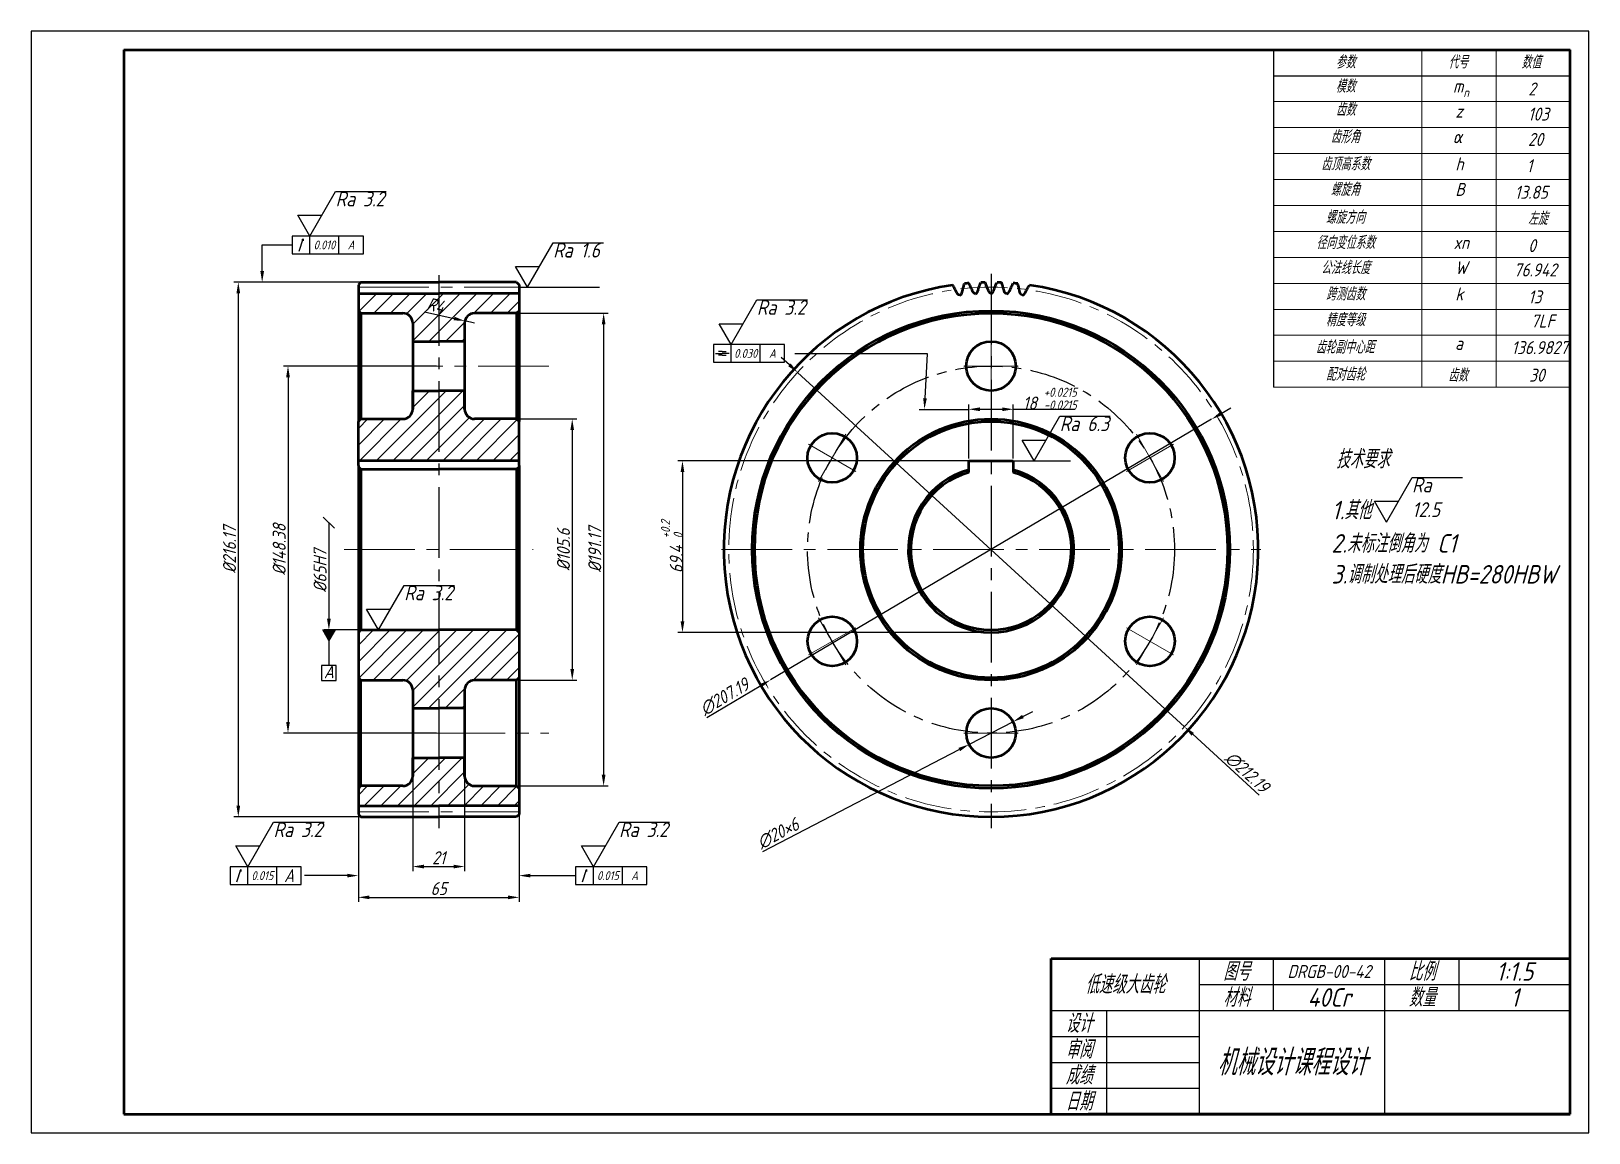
# Model space of a CAD drawing. Header units: millimetres. Extents: x 1836 to 2256, y 872 to 1169.
import ezdxf
from ezdxf import colors
from ezdxf.entities.mleader import LeaderData, LeaderLine
from ezdxf.math import Vec2, Vec3

# ---------------------------------------------------------------- set-up
doc = ezdxf.new("R2010")
doc.units = ezdxf.units.MM
doc.linetypes.add('CENTER2', pattern=[28.575, 19.05, -3.175, 3.175, -3.175])
doc.linetypes.add('CENTERX2', pattern=[20.32, 12.7, -2.54, 2.54, -2.54])
for name, color, linetype, lineweight in [('点划线', 7, 'CENTER2', 25), ('粗实线', 7, 'Continuous', 50), ('细实线', 7, 'Continuous', 25)]:
    doc.layers.add(name, color=color, linetype=linetype, lineweight=lineweight)
doc.styles.add('gbeitc', font='gbeitc.shx', dxfattribs={"height": 3.5, "bigfont": 'gbcbig.shx'})
doc.styles.get("Standard").update_dxf_attribs({"font": 'arial.ttf'})
doc.dimstyles.new('1-1.5 ISO-25', dxfattribs={"dimtxt": 3.5, "dimasz": 3, "dimexe": 1.25, "dimexo": 0.625, "dimtad": 1, "dimlfac": 1.5, "dimdsep": 46, "dimtxsty": 'gbeitc', "dimcen": 2.5, "dimadec": 0, "dimazin": 0, "dimtfac": 1, "dimtmove": 0, "dimatfit": 3, "dimfxl": 1, "dimarcsym": 0})

# ---------------------------------------------------------------- blocks, each defined once
blk = doc.blocks.new('*D22')
at = {"layer": 'Defpoints', "color": 0, "transparency": 16777216}
for p in [(1946.11, 1101.78), (1892.08, 957.67), (1946.11, 957.67)]:
    blk.add_point(p, dxfattribs=at)
at = {"layer": '细实线', "color": 0, "lineweight": -2, "transparency": 16777216}
for p, q in [((1945.49, 1101.78), (1890.83, 1101.78)), ((1892.08, 1098.78), (1892.08, 960.67)), ((1945.49, 957.67), (1890.83, 957.67))]:
    blk.add_line(p, q, dxfattribs=at)
at = {"layer": '细实线', "color": 0, "transparency": 16777216}
for points in [[(1891.58, 1098.78), (1892.58, 1098.78), (1892.08, 1101.78)], [(1891.58, 960.67), (1892.58, 960.67), (1892.08, 957.67)]]:
    blk.add_solid(points, dxfattribs=at)
at = {"layer": '细实线', "color": 0, "transparency": 16777216, "insert": (1889.71, 1029.73), "char_height": 3.5, "attachment_point": 5, "rotation": 90, "style": 'gbeitc'}
blk.add_mtext('%%C216.17', dxfattribs=at)
blk = doc.blocks.new('*D23')
at = {"layer": 'Defpoints', "color": 0, "transparency": 16777216}
for p in [(1946.11, 1079.19), (1905.48, 980.27), (1946.11, 980.27)]:
    blk.add_point(p, dxfattribs=at)
at = {"layer": '细实线', "color": 0, "lineweight": -2, "transparency": 16777216}
for p, q in [((1945.49, 1079.19), (1904.23, 1079.19)), ((1905.48, 1076.19), (1905.48, 983.27)), ((1945.49, 980.27), (1904.23, 980.27))]:
    blk.add_line(p, q, dxfattribs=at)
at = {"layer": '细实线', "color": 0, "transparency": 16777216}
for points in [[(1904.98, 1076.19), (1905.98, 1076.19), (1905.48, 1079.19)], [(1904.98, 983.27), (1905.98, 983.27), (1905.48, 980.27)]]:
    blk.add_solid(points, dxfattribs=at)
at = {"layer": '细实线', "color": 0, "transparency": 16777216, "insert": (1903.11, 1029.73), "char_height": 3.5, "attachment_point": 5, "rotation": 90, "style": 'gbeitc'}
blk.add_mtext('%%C148.38', dxfattribs=at)
blk = doc.blocks.new('_Oblique')
at = {"color": 0, "linetype": 'ByBlock', "lineweight": -2}
blk.add_line((-0.5, -0.5), (0.5, 0.5), dxfattribs=at)
blk = doc.blocks.new('*D24')
at = {"layer": 'Defpoints', "color": 0, "transparency": 16777216}
for p in [(1967.11, 1036.98), (1916.5, 1008.06), (1967.11, 1008.06)]:
    blk.add_point(p, dxfattribs=at)
at = {"layer": '细实线', "color": 0, "lineweight": -2, "transparency": 16777216}
for p, q in [((1916.5, 1036.98), (1916.5, 1011.06)), ((1966.49, 1008.06), (1915.25, 1008.06))]:
    blk.add_line(p, q, dxfattribs=at)
at = {"layer": '细实线', "color": 0, "transparency": 16777216}
blk.add_solid([(1916, 1011.06), (1917, 1011.06), (1916.5, 1008.06)], dxfattribs=at)
at = {"layer": '细实线', "color": 0, "lineweight": -2, "transparency": 16777216, "xscale": 3, "yscale": 3, "zscale": 3, "rotation": 90}
blk.add_blockref('_Oblique', (1916.5, 1036.98), dxfattribs=at)
at = {"layer": '细实线', "color": 0, "transparency": 16777216, "insert": (1914.12, 1024.02), "char_height": 3.5, "attachment_point": 5, "rotation": 90, "style": 'gbeitc'}
blk.add_mtext('%%C65H7', dxfattribs=at)
blk = doc.blocks.new('*D25')
at = {"layer": 'Defpoints', "color": 0, "transparency": 16777216}
for p in [(1967.11, 1064.93), (1967.11, 994.53), (1982.12, 994.53)]:
    blk.add_point(p, dxfattribs=at)
at = {"layer": '细实线', "color": 0, "lineweight": -2, "transparency": 16777216}
for p, q in [((1967.74, 1064.93), (1983.37, 1064.93)), ((1982.12, 1061.93), (1982.12, 997.53)), ((1967.74, 994.53), (1983.37, 994.53))]:
    blk.add_line(p, q, dxfattribs=at)
at = {"layer": '细实线', "color": 0, "transparency": 16777216}
for points in [[(1981.62, 1061.93), (1982.62, 1061.93), (1982.12, 1064.93)], [(1981.62, 997.53), (1982.62, 997.53), (1982.12, 994.53)]]:
    blk.add_solid(points, dxfattribs=at)
at = {"layer": '细实线', "color": 0, "transparency": 16777216, "insert": (1979.75, 1029.73), "char_height": 3.5, "attachment_point": 5, "rotation": 90, "style": 'gbeitc'}
blk.add_mtext('%%C105.6', dxfattribs=at)
blk = doc.blocks.new('*D26')
at = {"layer": 'Defpoints', "color": 0, "transparency": 16777216}
for p in [(1967.11, 1093.45), (1967.11, 966.01), (1990.58, 966.01)]:
    blk.add_point(p, dxfattribs=at)
at = {"layer": '细实线', "color": 0, "lineweight": -2, "transparency": 16777216}
for p, q in [((1967.74, 1093.45), (1991.83, 1093.45)), ((1990.58, 1090.45), (1990.58, 969.01)), ((1967.74, 966.01), (1991.83, 966.01))]:
    blk.add_line(p, q, dxfattribs=at)
at = {"layer": '细实线', "color": 0, "transparency": 16777216}
for points in [[(1990.08, 1090.45), (1991.08, 1090.45), (1990.58, 1093.45)], [(1990.08, 969.01), (1991.08, 969.01), (1990.58, 966.01)]]:
    blk.add_solid(points, dxfattribs=at)
at = {"layer": '细实线', "color": 0, "transparency": 16777216, "insert": (1988.2, 1029.73), "char_height": 3.5, "attachment_point": 5, "rotation": 90, "style": 'gbeitc'}
blk.add_mtext('%%C191.17', dxfattribs=at)
blk = doc.blocks.new('*D27')
at = {"layer": 'Defpoints', "color": 0, "transparency": 16777216}
for p in [(1924.45, 960.67), (1967.78, 960.67), (1967.78, 935.97)]:
    blk.add_point(p, dxfattribs=at)
at = {"layer": '细实线', "color": 0, "lineweight": -2, "transparency": 16777216}
for p, q in [((1924.45, 960.05), (1924.45, 934.72)), ((1967.78, 960.05), (1967.78, 934.72)), ((1927.45, 935.97), (1964.78, 935.97))]:
    blk.add_line(p, q, dxfattribs=at)
at = {"layer": '细实线', "color": 0, "transparency": 16777216}
for points in [[(1927.45, 936.47), (1927.45, 935.47), (1924.45, 935.97)], [(1964.78, 936.47), (1964.78, 935.47), (1967.78, 935.97)]]:
    blk.add_solid(points, dxfattribs=at)
at = {"layer": '细实线', "color": 0, "transparency": 16777216, "insert": (1946.11, 938.34), "char_height": 3.5, "attachment_point": 5, "style": 'gbeitc'}
blk.add_mtext('65', dxfattribs=at)
blk = doc.blocks.new('*D28')
at = {"layer": 'Defpoints', "color": 0, "transparency": 16777216}
for p in [(1953.18, 1091.36), (1955.78, 1090.78)]:
    blk.add_point(p, dxfattribs=at)
at = {"layer": '细实线', "color": 0, "lineweight": -2, "transparency": 16777216}
for p, q in [((1942.25, 1093.79), (1950.25, 1092.01)), ((1955.78, 1090.78), (1953.18, 1091.36))]:
    blk.add_line(p, q, dxfattribs=at)
at = {"layer": '细实线', "color": 0, "transparency": 16777216}
blk.add_solid([(1950.36, 1092.5), (1950.14, 1091.53), (1953.18, 1091.36)], dxfattribs=at)
at = {"layer": '细实线', "color": 0, "transparency": 16777216, "insert": (1945.3, 1095.55), "char_height": 3.5, "attachment_point": 5, "rotation": 347.4727, "style": 'gbeitc'}
blk.add_mtext('R4', dxfattribs=at)
blk = doc.blocks.new('*D29')
at = {"layer": 'Defpoints', "color": 0, "transparency": 16777216}
for p in [(1939.11, 973.6), (1953.11, 973.6), (1953.11, 944.27)]:
    blk.add_point(p, dxfattribs=at)
at = {"layer": '细实线', "color": 0, "lineweight": -2, "transparency": 16777216}
for p, q in [((1939.11, 972.98), (1939.11, 943.02)), ((1953.11, 972.98), (1953.11, 943.02)), ((1942.11, 944.27), (1950.11, 944.27))]:
    blk.add_line(p, q, dxfattribs=at)
at = {"layer": '细实线', "color": 0, "transparency": 16777216}
for points in [[(1942.11, 944.77), (1942.11, 943.77), (1939.11, 944.27)], [(1950.11, 944.77), (1950.11, 943.77), (1953.11, 944.27)]]:
    blk.add_solid(points, dxfattribs=at)
at = {"layer": '细实线', "color": 0, "transparency": 16777216, "insert": (1946.11, 946.64), "char_height": 3.5, "attachment_point": 5, "style": 'gbeitc'}
blk.add_mtext('21', dxfattribs=at)
blk = doc.blocks.new('*D30')
at = {"layer": 'Defpoints', "color": 0, "transparency": 16777216}
for p in [(2095.04, 1053.66), (2011.84, 1007.4), (2095.04, 1007.4)]:
    blk.add_point(p, dxfattribs=at)
at = {"layer": '细实线', "color": 0, "lineweight": -2, "transparency": 16777216}
for p, q in [((2094.42, 1053.66), (2010.59, 1053.66)), ((2011.84, 1050.66), (2011.84, 1010.4)), ((2094.42, 1007.4), (2010.59, 1007.4))]:
    blk.add_line(p, q, dxfattribs=at)
at = {"layer": '细实线', "color": 0, "transparency": 16777216}
for points in [[(2011.34, 1050.66), (2012.34, 1050.66), (2011.84, 1053.66)], [(2011.34, 1010.4), (2012.34, 1010.4), (2011.84, 1007.4)]]:
    blk.add_solid(points, dxfattribs=at)
at = {"layer": '细实线', "color": 0, "transparency": 16777216, "insert": (2008.97, 1030.53), "char_height": 3.5, "attachment_point": 5, "rotation": 90, "style": 'gbeitc'}
blk.add_mtext('69.4 {\\H0.7x;\\S+0.2^ 0;}', dxfattribs=at)
blk = doc.blocks.new('*D31')
at = {"layer": 'Defpoints', "color": 0, "transparency": 16777216}
for p in [(2101.04, 1067.55), (2089.04, 1053.66), (2101.04, 1053.66)]:
    blk.add_point(p, dxfattribs=at)
at = {"layer": '细实线', "color": 0, "lineweight": -2, "transparency": 16777216}
for p, q in [((2089.04, 1054.29), (2089.04, 1068.8)), ((2092.04, 1067.55), (2098.04, 1067.55)), ((2101.04, 1054.29), (2101.04, 1068.8)), ((2101.04, 1067.55), (2117.75, 1067.55))]:
    blk.add_line(p, q, dxfattribs=at)
at = {"layer": '细实线', "color": 0, "transparency": 16777216}
for points in [[(2092.04, 1068.05), (2092.04, 1067.05), (2089.04, 1067.55)], [(2098.04, 1068.05), (2098.04, 1067.05), (2101.04, 1067.55)]]:
    blk.add_solid(points, dxfattribs=at)
at = {"layer": '细实线', "color": 0, "transparency": 16777216, "insert": (2110.9, 1070.42), "char_height": 3.5, "attachment_point": 5, "style": 'gbeitc'}
blk.add_mtext('18 {\\H0.7x;\\S+0.0215^ -0.0215;}', dxfattribs=at)
blk = doc.blocks.new('*D32')
at = {"layer": 'Defpoints', "color": 0, "transparency": 16777216}
for p in [(2042.89, 1077.5), (2147.2, 981.95)]:
    blk.add_point(p, dxfattribs=at)
at = {"layer": '细实线', "color": 0, "lineweight": -2, "transparency": 16777216}
for p, q in [((2040.67, 1079.53), (2038.46, 1081.55)), ((2042.89, 1077.5), (2147.2, 981.95)), ((2167.37, 963.48), (2149.41, 979.93))]:
    blk.add_line(p, q, dxfattribs=at)
at = {"layer": '细实线', "color": 0, "transparency": 16777216}
for points in [[(2041.01, 1079.9), (2040.34, 1079.16), (2042.89, 1077.5)], [(2149.75, 980.3), (2149.07, 979.56), (2147.2, 981.95)]]:
    blk.add_solid(points, dxfattribs=at)
at = {"layer": '细实线', "color": 0, "transparency": 16777216, "insert": (2164.08, 969.72), "char_height": 3.5, "attachment_point": 5, "rotation": 317.5115, "style": 'gbeitc'}
blk.add_mtext('∅212.19', dxfattribs=at)
blk = doc.blocks.new('*D33')
at = {"layer": 'Defpoints', "color": 0, "transparency": 16777216}
for p in [(2154.5, 1064.86), (2035.58, 994.6)]:
    blk.add_point(p, dxfattribs=at)
at = {"layer": '细实线', "color": 0, "lineweight": -2, "transparency": 16777216}
for p, q in [((2157.09, 1066.39), (2159.67, 1067.91)), ((2154.5, 1064.86), (2035.58, 994.6)), ((2018.41, 984.45), (2033, 993.07))]:
    blk.add_line(p, q, dxfattribs=at)
at = {"layer": '细实线', "color": 0, "transparency": 16777216}
for points in [[(2156.83, 1066.82), (2157.34, 1065.96), (2154.5, 1064.86)], [(2032.75, 993.5), (2033.25, 992.64), (2035.58, 994.6)]]:
    blk.add_solid(points, dxfattribs=at)
at = {"layer": '细实线', "color": 0, "transparency": 16777216, "insert": (2023.17, 990.02), "char_height": 3.5, "attachment_point": 5, "rotation": 30.5761, "style": 'gbeitc'}
blk.add_mtext('∅207.19', dxfattribs=at)
blk = doc.blocks.new('标识')
at = {"layer": '细实线'}
h = blk.add_hatch(color=256, dxfattribs=at)
h.dxf.hatch_style = 1
h.paths.add_polyline_path([(0, 4.33), (-2.5, 0), (0, 0), (2.5, 0)])
for p, q in [((3, 20.41), (-3, 20.41)), ((-3, 20.41), (-3, 14.41)), ((3, 14.41), (3, 20.41)), ((-3, 14.41), (0, 14.41)), ((0, 4.33), (0, 14.41)), ((0, 14.41), (3, 14.41)), ((-2.5, 0), (0, 4.33)), ((0, 0), (-2.5, 0)), ((0, 4.33), (2.5, 0)), ((2.5, 0), (0, 0))]:
    blk.add_line(p, q, dxfattribs=at)
blk = doc.blocks.new('表面粗糙度-去除')
at = {"layer": '细实线'}
for p, q in [((0, 0), (8.66, 15)), ((8.66, 15), (25.66, 15)), ((0, 0), (-4.04, 7)), ((-4.04, 7), (4.04, 7))]:
    blk.add_line(p, q, dxfattribs=at)
blk = doc.blocks.new('*D37')
at = {"layer": 'Defpoints', "color": 0, "transparency": 16777216}
for p in [(2100.98, 983.33), (2089.14, 977.2)]:
    blk.add_point(p, dxfattribs=at)
at = {"layer": '细实线', "color": 0, "lineweight": -2, "transparency": 16777216}
for p, q in [((2100.98, 983.33), (2089.14, 977.2)), ((2103.64, 984.71), (2106.3, 986.09)), ((2033.48, 948.37), (2086.47, 975.82))]:
    blk.add_line(p, q, dxfattribs=at)
at = {"layer": '细实线', "color": 0, "transparency": 16777216}
for points in [[(2103.41, 985.16), (2103.87, 984.27), (2100.98, 983.33)], [(2086.24, 976.26), (2086.7, 975.38), (2089.14, 977.2)]]:
    blk.add_solid(points, dxfattribs=at)
at = {"layer": '细实线', "color": 0, "transparency": 16777216, "insert": (2037.61, 953.18), "char_height": 3.5, "attachment_point": 5, "rotation": 27.3887, "style": 'gbeitc'}
blk.add_mtext('∅20×6', dxfattribs=at)

msp = doc.modelspace()

# ---------------------------------------------------------------- hatches: boundary and pattern name
at = {"layer": '细实线'}
h = msp.add_hatch(color=256, dxfattribs=at)
h.dxf.hatch_style = 1
h.paths.add_polyline_path([(1909.5409, 1113.5419), (1909.2215, 1113.1023), (1909.3812, 1113.0504)])
h.paths.add_polyline_path([(1909.5409, 1113.5419), (1909.3812, 1113.0504), (1909.5409, 1112.9985)])
h = msp.add_hatch(dxfattribs=at)
h.set_pattern_fill('ANSI31', color=256)
h.paths.add_polyline_path([(1946.1117, 1098.7848), (1946.1117, 1085.8567), (1953.1117, 1085.8567), (1953.1117, 1090.7848, -0.41421356), (1955.7784, 1093.4515), (1967.1117, 1093.4515), (1967.7784, 1094.1182), (1967.7784, 1098.7848)])
h.paths.add_polyline_path([(1924.4451, 1098.7848), (1924.4451, 1094.1182), (1925.1117, 1093.4515), (1936.4451, 1093.4515, -0.41421356), (1939.1117, 1090.7848), (1939.1117, 1085.8567), (1946.1117, 1085.8567), (1946.1117, 1098.7848)])
h.paths.add_polyline_path([(1946.1117, 1053.662), (1946.1117, 1072.5234), (1939.1117, 1072.5234), (1939.1117, 1067.5953, -0.41421356), (1936.4451, 1064.9286), (1925.1117, 1064.9286), (1924.4451, 1064.262), (1924.4451, 1053.662)])
h.paths.add_polyline_path([(1967.7784, 1053.662), (1967.7784, 1064.262), (1967.1117, 1064.9286), (1955.7784, 1064.9286, -0.41421356), (1953.1117, 1067.5953), (1953.1117, 1072.5234), (1946.1117, 1072.5234), (1946.1117, 1053.662)])
h.paths.add_polyline_path([(1925.1117, 1008.062), (1924.4451, 1007.3953), (1924.4451, 1007.062), (1924.4451, 995.1953), (1925.1117, 994.5286), (1936.4451, 994.5286, -0.41421356), (1939.1117, 991.862), (1939.1117, 986.9339), (1946.1117, 986.9339), (1946.1117, 1008.062)])
h.paths.add_polyline_path([(1946.1117, 1008.062), (1946.1117, 986.9339), (1953.1117, 986.9339), (1953.1117, 991.862, -0.41421356), (1955.7784, 994.5286), (1967.1117, 994.5286), (1967.7784, 995.1953), (1967.7784, 1007.062), (1967.7784, 1007.3953), (1967.1117, 1008.062)])
h.paths.add_polyline_path([(1946.1117, 960.6724), (1967.7784, 960.6724), (1967.7784, 965.3391), (1967.1117, 966.0058), (1955.7784, 966.0058, -0.41421356), (1953.1117, 968.6724), (1953.1117, 973.6005), (1946.1117, 973.6005)])
h.paths.add_polyline_path([(1936.4451, 966.0058), (1925.1117, 966.0058), (1924.4451, 965.3391), (1924.4451, 960.6724), (1946.1117, 960.6724), (1946.1117, 973.6005), (1939.1117, 973.6005), (1939.1117, 968.6724, -0.41421356)])
h = msp.add_hatch(color=256, dxfattribs=at)
h.dxf.hatch_style = 1
h.paths.add_polyline_path([(1892.8048, 943.5164), (1892.4854, 943.0769), (1892.6451, 943.025)])
h.paths.add_polyline_path([(1892.8048, 943.5164), (1892.6451, 943.025), (1892.8048, 942.9731)])
h = msp.add_hatch(color=256, dxfattribs=at)
h.dxf.hatch_style = 1
h.paths.add_polyline_path([(1985.9733, 943.5164), (1985.654, 943.0769), (1985.8137, 943.025)])
h.paths.add_polyline_path([(1985.9733, 943.5164), (1985.8137, 943.025), (1985.9733, 942.9731)])

# ---------------------------------------------------------------- linework, layer by layer
at = {"color": 7, "linetype": 'Continuous', "lineweight": 25}
for p, q in [((2171.2254, 1164.4849), (2171.2254, 1073.4849)), ((2171.2254, 1157.4849), (2251.2254, 1157.4849))]:
    msp.add_line(p, q, dxfattribs=at)
at = {"color": 7, "linetype": 'Continuous', "lineweight": 18}
for p, q in [((2211.2254, 1164.4849), (2211.2254, 1073.4849)), ((2231.2254, 1164.4849), (2231.2254, 1073.4849)), ((2251.2254, 1150.4849), (2171.2254, 1150.4849)), ((2251.2254, 1143.4849), (2171.2254, 1143.4849)), ((2251.2254, 1136.4849), (2171.2254, 1136.4849)), ((2251.2254, 1129.4849), (2171.2254, 1129.4849)), ((2251.2254, 1122.4849), (2171.2254, 1122.4849)), ((2251.2254, 1115.4849), (2171.2254, 1115.4849)), ((2251.2254, 1108.4849), (2171.2254, 1108.4849)), ((2251.2254, 1101.4849), (2171.2254, 1101.4849)), ((2251.2254, 1094.4849), (2171.2254, 1094.4849)), ((2251.2254, 1087.4849), (2171.2254, 1087.4849)), ((2251.2254, 1080.4849), (2171.2254, 1080.4849)), ((2251.2254, 1073.4849), (2171.2254, 1073.4849))]:
    msp.add_line(p, q, dxfattribs=at)
at = {"layer": '点划线', "lineweight": 18}
for p, q in [((1924.4451, 1100.4515), (1967.7784, 1100.4515)), ((2095.0427, 1071.8567), (2095.0427, 1086.5234)), ((1975.7784, 1079.1901), (1916.4451, 1079.1901)), ((2102.3761, 1079.1967), (2087.7094, 1079.1967)), ((2055.8721, 1060.8078), (2048.5388, 1048.1061)), ((2141.5534, 1048.1176), (2134.22, 1060.8193)), ((2058.5587, 1050.7927), (2045.857, 1058.126)), ((2131.5267, 1050.7927), (2144.2284, 1058.126)), ((1920.5836, 1029.7286), (1971.6192, 1029.7286)), ((2022.3265, 1029.7286), (2167.7723, 1029.7286)), ((2058.5587, 1008.6646), (2045.857, 1001.3312)), ((2048.5454, 1011.3397), (2055.8788, 998.638)), ((2131.5267, 1008.6646), (2144.2284, 1001.3312)), ((2134.2267, 998.6495), (2141.56, 1011.3512)), ((2095.0427, 987.6005), (2095.0427, 972.9339)), ((1916.4451, 980.2672), (1975.7784, 980.2672)), ((2087.7227, 980.2605), (2102.3894, 980.2605)), ((1924.4451, 959.0058), (1967.7784, 959.0058))]:
    msp.add_line(p, q, dxfattribs=at)
at = {"layer": '点划线'}
for p, q in [((1946.1117, 1103.7422), (1946.1117, 954.6096)), ((2095.0427, 1104.0549), (2095.0427, 954.6475))]:
    msp.add_line(p, q, dxfattribs=at)
at = {"layer": '点划线', "linetype": 'CENTERX2', "lineweight": 18}
msp.add_circle((2095.0427, 1029.7286), 70.7295, dxfattribs=at)
at = {"layer": '点划线', "linetype": 'CENTERX2'}
msp.add_circle((2095.0427, 1029.7286), 49.4681, dxfattribs=at)
at = {"layer": '粗实线'}
for p, q in [((1861.2254, 1164.4849), (1861.2254, 877.4849)), ((1861.2254, 1164.4849), (2251.2254, 1164.4849)), ((2251.2254, 877.4849), (2251.2254, 1164.4849)), ((1925.1117, 1101.7849), (1924.4451, 1101.1182)), ((1924.4451, 1101.1182), (1924.4451, 1064.262)), ((1925.1117, 1101.7849), (1946.1117, 1101.7849)), ((1967.1117, 1101.7849), (1946.1117, 1101.7849)), ((1967.1117, 1101.7849), (1967.7784, 1101.1182)), ((1967.7784, 1101.1182), (1967.7784, 1064.262)), ((1924.4451, 1098.7848), (1946.1117, 1098.7848)), ((1967.7784, 1098.7848), (1946.1117, 1098.7848)), ((1924.4451, 1094.1182), (1925.1117, 1093.4515)), ((1925.1117, 1093.4515), (1936.4451, 1093.4515)), ((1925.1117, 1093.4515), (1925.1117, 1064.9286)), ((1967.1117, 1093.4515), (1955.7784, 1093.4515)), ((1967.7784, 1094.1182), (1967.1117, 1093.4515)), ((1967.1117, 1093.4515), (1967.1117, 1064.9286)), ((1939.1117, 1090.7848), (1939.1117, 1085.8567)), ((1939.1117, 1090.7848), (1939.1117, 1067.5953)), ((1953.1117, 1090.7848), (1953.1117, 1085.8567)), ((1953.1117, 1090.7848), (1953.1117, 1067.5953)), ((1939.1117, 1085.8567), (1946.1117, 1085.8567)), ((1953.1117, 1085.8567), (1946.1117, 1085.8567)), ((1939.1117, 1067.5953), (1939.1117, 1072.5234)), ((1939.1117, 1072.5234), (1946.1117, 1072.5234)), ((1953.1117, 1072.5234), (1946.1117, 1072.5234)), ((1953.1117, 1067.5953), (1953.1117, 1072.5234)), ((1924.4451, 1064.262), (1925.1117, 1064.9286)), ((1924.4451, 1052.3953), (1924.4451, 1064.262)), ((1925.1117, 1064.9286), (1936.4451, 1064.9286)), ((1967.1117, 1064.9286), (1955.7784, 1064.9286)), ((1967.7784, 1064.262), (1967.1117, 1064.9286)), ((1967.7784, 1052.3953), (1967.7784, 1064.262)), ((1967.7784, 1053.662), (1924.4451, 1053.662)), ((1924.4451, 1052.3953), (1924.4451, 1007.062)), ((1925.1117, 1051.3953), (1924.4451, 1052.062)), ((1925.1117, 1051.3953), (1946.1117, 1051.3953)), ((1925.1117, 1051.3953), (1925.1117, 1008.062)), ((1967.1117, 1051.3953), (1946.1117, 1051.3953)), ((1967.1117, 1051.3953), (1967.7784, 1052.062)), ((1967.1117, 1051.3953), (1967.1117, 1008.062)), ((1967.7784, 1052.3953), (1967.7784, 1007.062)), ((2089.0427, 1050.548), (2089.0427, 1053.662)), ((2089.0427, 1053.662), (2101.0427, 1053.662)), ((2101.0427, 1053.662), (2101.0427, 1050.548)), ((1925.1117, 1008.062), (1924.4451, 1007.3953)), ((1925.1117, 1008.062), (1946.1117, 1008.062)), ((1967.1117, 1008.062), (1946.1117, 1008.062)), ((1967.1117, 1008.062), (1967.7784, 1007.3953)), ((1924.4451, 1007.062), (1924.4451, 995.1953)), ((1967.7784, 1007.062), (1967.7784, 995.1953)), ((1924.4451, 995.1953), (1925.1117, 994.5286)), ((1924.4451, 995.1953), (1924.4451, 958.3391)), ((1925.1117, 994.5286), (1936.4451, 994.5286)), ((1925.1117, 966.0058), (1925.1117, 994.5286)), ((1939.1117, 991.862), (1939.1117, 986.9339)), ((1939.1117, 991.862), (1939.1117, 968.6724)), ((1953.1117, 991.862), (1953.1117, 986.9339)), ((1953.1117, 991.862), (1953.1117, 968.6724)), ((1967.1117, 994.5286), (1955.7784, 994.5286)), ((1967.7784, 995.1953), (1967.1117, 994.5286)), ((1967.1117, 966.0058), (1967.1117, 994.5286)), ((1967.7784, 995.1953), (1967.7784, 958.3391)), ((1939.1117, 986.9339), (1946.1117, 986.9339)), ((1953.1117, 986.9339), (1946.1117, 986.9339)), ((1939.1117, 973.6005), (1946.1117, 973.6005)), ((1939.1117, 968.6724), (1939.1117, 973.6005)), ((1953.1117, 973.6005), (1946.1117, 973.6005)), ((1953.1117, 968.6724), (1953.1117, 973.6005)), ((1925.1117, 966.0058), (1924.4451, 965.3391)), ((1936.4451, 966.0058), (1925.1117, 966.0058)), ((1955.7784, 966.0058), (1967.1117, 966.0058)), ((1967.1117, 966.0058), (1967.7784, 965.3391)), ((1924.4451, 960.6724), (1946.1117, 960.6724)), ((1924.4451, 958.3391), (1925.1117, 957.6724)), ((1925.1117, 957.6724), (1946.1117, 957.6724)), ((1967.7784, 960.6724), (1946.1117, 960.6724)), ((1967.1117, 957.6724), (1946.1117, 957.6724)), ((1967.7784, 958.3391), (1967.1117, 957.6724)), ((2111.2254, 877.4849), (2111.2254, 919.4849)), ((2111.2254, 919.4849), (2251.2254, 919.4849)), ((1861.2254, 877.4849), (2251.2254, 877.4849)), ((2251.2254, 877.4849), (2121.2254, 877.4849))]:
    msp.add_line(p, q, dxfattribs=at)
for centre, radius in [((2095.0427, 1029.7286), 64.3962), ((2095.0427, 1029.7286), 63.7295), ((2095.0427, 1079.1901), 6.6667), ((2095.0427, 1029.7286), 35.2067), ((2095.0427, 1029.7286), 34.54), ((2052.2112, 1054.4536), 6.6667), ((2137.8809, 1054.4651), 6.6667), ((2052.2179, 1004.9921), 6.6667), ((2137.8876, 1005.0037), 6.6667), ((2095.0561, 980.2672), 6.6667)]:
    msp.add_circle(centre, radius, dxfattribs=at)
for centre, radius, start, end in [((2095.0494, 1029.7286), 72.0562, 98.269243, 81.730757), ((2095.0494, 1029.7286), 72.0562, 94.774098, 95.711339), ((2095.0494, 1029.7286), 72.0562, 91.278952, 92.216194), ((2095.0494, 1029.7286), 72.0562, 87.783806, 88.721048), ((2095.0494, 1029.7286), 72.0562, 84.288661, 85.225902), ((2095.0494, 1029.7286), 69.0549, 89.994469, 90.005531), ((1936.4451, 1090.7848), 2.6667, 0, 90), ((1955.7784, 1090.7848), 2.6667, 90, 180), ((1936.4451, 1067.5953), 2.6667, 270, 0), ((1955.7784, 1067.5953), 2.6667, 180, 270), ((2095.0494, 1029.7286), 22.3333, 105.602105, 74.433407), ((2095.0427, 1029.7286), 21.6667, 106.07665, 73.92335), ((1936.4451, 991.862), 2.6667, 0, 90), ((1955.7784, 991.862), 2.6667, 90, 180), ((1936.4451, 968.6724), 2.6667, 270, 0), ((1955.7784, 968.6724), 2.6667, 180, 270)]:
    msp.add_arc(centre, radius, start, end, dxfattribs=at)
at = {"layer": '粗实线', "color": 7, "linetype": 'Continuous', "lineweight": 25}
msp.add_arc((2095.0494, 1029.7286), 69.0549, 96.98476, 96.995823, dxfattribs=at)
at = {"layer": '粗实线', "color": 7, "linetype": 'Continuous', "lineweight": 50}
for start, end in [(93.489614, 93.500677), (86.499323, 86.510386), (83.004177, 83.01524)]:
    msp.add_arc((2095.0494, 1029.7286), 69.0549, start, end, dxfattribs=at)
for points in [[(2086.6387, 1098.2695), (2086.0461, 1098.4007), (2085.8195, 1099.0192), (2085.4359, 1099.7322), (2085.1935, 1100.1763), (2084.9414, 1100.613), (2084.7686, 1100.9007), (2084.6859, 1101.0357)], [(2086.6519, 1098.2711), (2087.1953, 1098.5416), (2087.2658, 1099.1965), (2087.4657, 1099.981), (2087.5937, 1100.4706), (2087.7328, 1100.9552), (2087.831, 1101.2762), (2087.8786, 1101.4272)], [(2090.8329, 1098.6547), (2090.2493, 1098.8218), (2090.0609, 1099.453), (2089.7215, 1100.188), (2089.5066, 1100.6461), (2089.2816, 1101.0973), (2089.1266, 1101.3951), (2089.0523, 1101.5349)], [(2090.8462, 1098.6555), (2091.4051, 1098.8924), (2091.5153, 1099.5418), (2091.7627, 1100.3127), (2091.9203, 1100.7935), (2092.0886, 1101.2688), (2092.2063, 1101.5832), (2092.263, 1101.731)], [(2095.0427, 1098.7836), (2094.4704, 1098.9859), (2094.3208, 1099.6274), (2094.0269, 1100.3818), (2093.8403, 1100.8521), (2093.6433, 1101.3162), (2093.5067, 1101.6229), (2093.4411, 1101.7669)], [(2099.2526, 1098.6555), (2098.6937, 1098.8924), (2098.5835, 1099.5418), (2098.3361, 1100.3127), (2098.1785, 1100.7935), (2098.0101, 1101.2688), (2097.8925, 1101.5832), (2097.8358, 1101.731)], [(2099.2659, 1098.6547), (2099.8495, 1098.8218), (2100.0379, 1099.453), (2100.3773, 1100.188), (2100.5922, 1100.6461), (2100.8172, 1101.0973), (2100.9722, 1101.3951), (2101.0464, 1101.5349)], [(2103.4468, 1098.2711), (2102.9034, 1098.5416), (2102.833, 1099.1965), (2102.6331, 1099.981), (2102.5051, 1100.4706), (2102.366, 1100.9552), (2102.2678, 1101.2762), (2102.2202, 1101.4272)], [(2103.4601, 1098.2695), (2104.0527, 1098.4007), (2104.2793, 1099.0192), (2104.6629, 1099.7322), (2104.9053, 1100.1763), (2105.1574, 1100.613), (2105.3302, 1100.9007), (2105.4129, 1101.0357)]]:
    msp.add_open_spline(points, degree=3, knots=[0, 0, 0, 0, 0.096022366, 0.127794197, 0.161322243, 0.196606505, 0.228088303, 0.228088303, 0.228088303, 0.228088303], dxfattribs=at)
at = {"layer": '粗实线'}
msp.add_open_spline([(2095.0561, 1098.7836), (2095.6283, 1098.9859), (2095.7779, 1099.6274), (2096.0719, 1100.3818), (2096.2585, 1100.8521), (2096.4555, 1101.3162), (2096.5921, 1101.6229), (2096.6577, 1101.7669)], degree=3, knots=[0, 0, 0, 0, 0.096022366, 0.127794197, 0.161322243, 0.196606505, 0.228088303, 0.228088303, 0.228088303, 0.228088303], dxfattribs=at)
at = {"layer": '细实线'}
for p, q in [((1911.3941, 1114.2561), (1906.5941, 1114.2561)), ((1906.5941, 1114.2561), (1906.5941, 1109.4561)), ((1908.4473, 1110.1763), (1909.5409, 1113.5419)), ((1909.5409, 1113.5419), (1909.2215, 1113.1023)), ((1909.2215, 1113.1023), (1909.3812, 1113.0504)), ((1909.5409, 1112.9985), (1909.3812, 1113.0504)), ((1909.5409, 1113.5419), (1909.5409, 1112.9985)), ((1911.3941, 1109.4561), (1911.3941, 1114.2561)), ((1916.1941, 1114.2561), (1911.3941, 1114.2561)), ((1920.9941, 1114.2561), (1916.1941, 1114.2561)), ((1919.2066, 1109.4561), (1919.2066, 1114.2561)), ((1925.7941, 1114.2561), (1920.9941, 1114.2561)), ((1925.7941, 1109.4561), (1925.7941, 1114.2561)), ((1906.5941, 1109.4561), (1908.9941, 1109.4561)), ((1908.9941, 1109.4561), (1911.3941, 1109.4561)), ((1911.3941, 1109.4561), (1913.7941, 1109.4561)), ((1913.7941, 1109.4561), (1916.1941, 1109.4561)), ((1916.1941, 1109.4561), (1918.5941, 1109.4561)), ((1918.5941, 1109.4561), (1920.9941, 1109.4561)), ((1920.9941, 1109.4561), (1923.3941, 1109.4561)), ((1923.3941, 1109.4561), (1925.7941, 1109.4561)), ((1967.7784, 1100.4515), (1989.4456, 1100.4515)), ((2024.9846, 1085.0168), (2020.1846, 1085.0168)), ((2020.1846, 1085.0168), (2020.1846, 1080.2168)), ((2024.9846, 1080.2168), (2024.9846, 1085.0168)), ((2029.7846, 1085.0168), (2024.9846, 1085.0168)), ((2034.5846, 1085.0168), (2029.7846, 1085.0168)), ((2032.797, 1080.2168), (2032.797, 1085.0168)), ((2039.3846, 1085.0168), (2034.5846, 1085.0168)), ((2039.3846, 1080.2168), (2039.3846, 1085.0168)), ((2020.1846, 1080.2168), (2022.5846, 1080.2168)), ((2020.7683, 1082.6168), (2022.5846, 1082.6168)), ((2022.5846, 1083.0977), (2021.5394, 1083.0977)), ((2022.5846, 1082.1359), (2021.5394, 1082.1359)), ((2022.5846, 1083.0977), (2023.6297, 1083.0977)), ((2024.4009, 1082.6168), (2022.5846, 1082.6168)), ((2022.5846, 1082.1359), (2023.6297, 1082.1359)), ((2022.5846, 1080.2168), (2024.9846, 1080.2168)), ((2024.9846, 1080.2168), (2027.3846, 1080.2168)), ((2027.3846, 1080.2168), (2029.7846, 1080.2168)), ((2029.7846, 1080.2168), (2032.1846, 1080.2168)), ((2032.1846, 1080.2168), (2034.5846, 1080.2168)), ((2034.5846, 1080.2168), (2036.9846, 1080.2168)), ((2036.9846, 1080.2168), (2039.3846, 1080.2168)), ((2075.6468, 1067.5329), (2089.1441, 1067.5329)), ((2101.0427, 1053.662), (2116.4855, 1053.662)), ((1894.6581, 944.2307), (1889.8581, 944.2307)), ((1889.8581, 944.2307), (1889.8581, 939.4307)), ((1891.7113, 940.1509), (1892.8048, 943.5164)), ((1892.8048, 943.5164), (1892.4854, 943.0769)), ((1892.4854, 943.0769), (1892.6451, 943.025)), ((1892.8048, 942.9731), (1892.6451, 943.025)), ((1892.8048, 943.5164), (1892.8048, 942.9731)), ((1894.6581, 939.4307), (1894.6581, 944.2307)), ((1899.4581, 944.2307), (1894.6581, 944.2307)), ((1904.2581, 944.2307), (1899.4581, 944.2307)), ((1902.4705, 939.4307), (1902.4705, 944.2307)), ((1909.0581, 944.2307), (1904.2581, 944.2307)), ((1909.0581, 939.4307), (1909.0581, 944.2307)), ((1987.8266, 944.2307), (1983.0266, 944.2307)), ((1983.0266, 944.2307), (1983.0266, 939.4307)), ((1984.8798, 940.1509), (1985.9733, 943.5164)), ((1985.9733, 943.5164), (1985.654, 943.0769)), ((1985.654, 943.0769), (1985.8137, 943.025)), ((1985.9733, 942.9731), (1985.8137, 943.025)), ((1985.9733, 943.5164), (1985.9733, 942.9731)), ((1987.8266, 939.4307), (1987.8266, 944.2307)), ((1992.6266, 944.2307), (1987.8266, 944.2307)), ((1997.4266, 944.2307), (1992.6266, 944.2307)), ((1995.639, 939.4307), (1995.639, 944.2307)), ((2002.2266, 944.2307), (1997.4266, 944.2307)), ((2002.2266, 939.4307), (2002.2266, 944.2307)), ((1889.8581, 939.4307), (1892.2581, 939.4307)), ((1892.2581, 939.4307), (1894.6581, 939.4307)), ((1894.6581, 939.4307), (1897.0581, 939.4307)), ((1897.0581, 939.4307), (1899.4581, 939.4307)), ((1899.4581, 939.4307), (1901.8581, 939.4307)), ((1901.8581, 939.4307), (1904.2581, 939.4307)), ((1904.2581, 939.4307), (1906.6581, 939.4307)), ((1906.6581, 939.4307), (1909.0581, 939.4307)), ((1983.0266, 939.4307), (1985.4266, 939.4307)), ((1985.4266, 939.4307), (1987.8266, 939.4307)), ((1987.8266, 939.4307), (1990.2266, 939.4307)), ((1990.2266, 939.4307), (1992.6266, 939.4307)), ((1992.6266, 939.4307), (1995.0266, 939.4307)), ((1995.0266, 939.4307), (1997.4266, 939.4307)), ((1997.4266, 939.4307), (1999.8266, 939.4307)), ((1999.8266, 939.4307), (2002.2266, 939.4307)), ((2151.2254, 877.4849), (2151.2254, 919.4849)), ((2171.2254, 905.4849), (2171.2254, 919.4849)), ((2201.2254, 877.4849), (2201.2254, 919.4849)), ((2221.2254, 905.4849), (2221.2254, 919.4849)), ((2151.2254, 912.4849), (2251.2254, 912.4849)), ((2111.2254, 905.4849), (2251.2254, 905.4849)), ((2126.2254, 877.4849), (2126.2254, 905.4849)), ((2111.2254, 898.4849), (2151.2254, 898.4849)), ((2111.2254, 891.4849), (2151.2254, 891.4849)), ((2111.2254, 884.4849), (2151.2254, 884.4849)), ((2121.2254, 877.4849), (2161.2254, 877.4849))]:
    msp.add_line(p, q, dxfattribs=at)
msp.add_lwpolyline([(1836.2254, 872.4849), (2256.2254, 872.4849), (2256.2254, 1169.4849), (1836.2254, 1169.4849)], close=True, dxfattribs=at)

# ---------------------------------------------------------------- block references
at = {"layer": '细实线', "xscale": 0.8, "yscale": 0.8, "zscale": 0.8}
for p in [(1911.3941, 1114.2561), (1970.0515, 1100.4515), (2024.9846, 1085.0168), (2106.6461, 1053.662), (2201.6395, 1037.1524), (1929.8886, 1008.062), (1894.6581, 944.2307), (1987.8266, 944.2307)]:
    msp.add_blockref('表面粗糙度-去除', p, dxfattribs=at)
at = {"layer": '细实线', "xscale": 0.6666666666666, "yscale": 0.6666666666666, "zscale": 0.6666666666666, "rotation": 180}
msp.add_blockref('标识', (1916.4965, 1008.062), dxfattribs=at)

# ---------------------------------------------------------------- texts
at = {"color": 7, "linetype": 'Continuous', "lineweight": 0, "char_height": 3.5, "attachment_point": 1, "style": 'gbeitc'}
for s, insert in [('参数', (2187.971, 1162.9081)), ('代号', (2218.3374, 1162.9081)), ('数值', (2238.0366, 1162.9081)), ('模数', (2187.9727, 1156.4093)), ('\\A1;m{\\H0.7x;\\S^ n;}', (2219.5874, 1156.4093)), ('2', (2239.8928, 1155.6456)), ('齿数', (2188.0019, 1150.1401)), ('z', (2220.2303, 1149.6504)), ('103', (2239.8108, 1148.8665)), ('齿形角', (2186.596, 1142.7756)), ('α', (2219.5324, 1142.7756)), ('20', (2239.8093, 1142.0479)), ('齿顶高系数', (2184.0244, 1135.4478)), ('h', (2220.2303, 1135.4478)), ('1', (2239.4608, 1134.9403)), ('螺旋角', (2186.5952, 1128.5782)), ('B', (2220.2303, 1128.5782)), ('13.85', (2236.2561, 1127.796)), ('螺旋方向', (2185.296, 1121.0686)), ('左旋', (2239.8093, 1120.7674)), ('径向变位系数', (2182.7395, 1114.2474)), ('xn', (2219.739, 1114.2474)), ('0', (2239.8796, 1113.4142)), ('公法线长度', (2184.0244, 1107.4709)), ('W', (2220.1603, 1107.4709)), ('76.942', (2235.9751, 1106.8719)), ('跨测齿数', (2185.3494, 1100.3856)), ('k', (2220.2061, 1100.3856)), ('13', (2239.8847, 1099.5934)), ('精度等级', (2185.3244, 1093.4333)), ('7LF', (2240.5977, 1093.0906)), ('齿轮副中心距', (2182.5819, 1086.0609)), ('a', (2220.1519, 1087.0661)), ('136.9827', (2235.3779, 1085.9202)), ('配对齿轮', (2185.3385, 1078.7569)), ('齿数', (2218.2729, 1078.4918)), ('30', (2240.1329, 1078.4918))]:
    msp.add_mtext(s, dxfattribs=dict(at, insert=insert))
at = {"layer": '细实线', "style": 'gbeitc'}
for s, width, gutter_width, insert, char_height, attachment_point in [('Ra 3.2', 13.6, 20, (1918.3223, 1126.2561), 4, 1), ('0.010', 7.812451, 20, (1915.3003, 1111.8561), 2.4, 5), ('A', 6.587549, 20, (1922.5003, 1111.863), 2.4, 5), ('Ra 1.6', 13.6, 20, (1976.9797, 1112.4515), 4, 1), ('Ra 3.2', 13.6, 20, (2031.9128, 1097.0168), 4, 1), ('0.030', 7.812451, 20, (2028.8908, 1082.6168), 2.4, 5), ('A', 6.587549, 20, (2036.0908, 1082.6237), 2.4, 5), ('Ra 6.3', 13.6, 20, (2113.5743, 1065.662), 4, 1), ('技术要求', 18.739792, 17.5, (2188.0716, 1056.622), 5, 1), ('Ra 12.5', 13.6, 20, (2208.5677, 1049.1524), 4, 1), ('1.其他', 15.444029, 25, (2192.195, 1040.3819), 5, 5), ('2.未标注倒角为 C1\\P3.调制处理后硬度HB=280HBW', 59.222789, 25, (2186.8263, 1033.8976), 5, 1), ('Ra 3.2', 13.6, 20, (1936.8168, 1020.062), 4, 1), ('A', 4, 12.5, (1916.4965, 996.7876), 3.5, 5), ('Ra 3.2', 13.6, 20, (1901.5863, 956.2307), 4, 1), ('Ra 3.2', 13.6, 20, (1994.7548, 956.2307), 4, 1), ('0.015', 7.812451, 20, (1898.5643, 941.8307), 2.4, 5), ('A', 6.587549, 20, (1905.7643, 941.8376), 3.5, 5), ('0.015', 7.812451, 20, (1991.7328, 941.8307), 2.4, 5), ('A', 6.587549, 20, (1998.9328, 941.8376), 2.4, 5), ('图号', 20, 25, (2161.2254, 915.9849), 5, 5), ('DRGB-00-42', 30, 17.5, (2186.2254, 915.9849), 3.5, 5), ('比例', 20, 25, (2211.2254, 915.9849), 5, 5), ('1:1.5', 30, 25, (2236.2254, 915.9849), 5, 5), ('低速级大齿轮', 40, 25, (2131.2254, 912.4849), 5, 5), ('材料', 20, 25, (2161.2254, 908.9849), 5, 5), ('40Cr', 30, 25, (2186.2254, 908.9849), 5, 5), ('数量', 20, 25, (2211.2254, 908.9849), 5, 5), ('1', 30, 25, (2236.2254, 908.9849), 5, 5), ('设计', 15, 25, (2118.7254, 901.9849), 5, 5), ('审阅', 15, 25, (2118.7254, 894.9849), 5, 5), ('机械设计课程设计', 50, 25, (2176.2254, 891.4849), 7, 5), ('成绩', 15, 25, (2118.7254, 887.9849), 5, 5), ('日期', 15, 25, (2118.7254, 880.9849), 5, 5)]:
    msp.add_mtext_dynamic_manual_height_columns(s, width=width, gutter_width=gutter_width, heights=[0], dxfattribs=dict(at, insert=insert, char_height=char_height, attachment_point=attachment_point))

# ---------------------------------------------------------------- dimensions: what is measured, and where the dimension line sits
at = {"layer": '细实线'}
for base, p1, p2, text, override, picture, middle in [((1892.083, 957.6724), (1946.1117, 1101.7849), (1946.1117, 957.6724), '%%C<>', {"dimtxsty": 'gbeitc'}, '*D22', (1889.708, 1029.7286)), ((1990.5792, 966.0058), (1967.1117, 1093.4515), (1967.1117, 966.0058), '%%C<>', {"dimtxsty": 'gbeitc'}, '*D26', (1988.2042, 1029.7286)), ((1982.12, 994.5286), (1967.1117, 1064.9286), (1967.1117, 994.5286), '%%C<>', {"dimtxsty": 'gbeitc'}, '*D25', (1979.745, 1029.7286)), ((1916.4965, 1008.062), (1967.1117, 1036.9843), (1967.1117, 1008.062), '%%C65H7', {"dimblk1": 'Oblique', "dimsah": 1, "dimse1": 1}, '*D24', (1914.1215, 1024.0232))]:
    dim = msp.add_linear_dim(base=base, p1=p1, p2=p2, angle=90, text=text, dimstyle='1-1.5 ISO-25', override=override, dxfattribs=at)
    dim.commit()
    dim.dimension.update_dxf_attribs({"geometry": picture, "text_midpoint": middle})
dim = msp.add_radius_dim(center=(1955.7784, 1090.7848), mpoint=(1953.1752, 1091.3633), dimstyle='1-1.5 ISO-25', override={"dimtxsty": 'gbeitc'}, dxfattribs=at)
dim.commit()
dim.dimension.update_dxf_attribs({"geometry": '*D28', "text_midpoint": (1945.3012, 1095.5458)})
for p1, p2, picture, middle in [((2042.8858, 1077.5023), (2147.1996, 981.955), '*D32', (2162.4745, 967.9638)), ((2154.5027, 1064.8597), (2035.5827, 994.5976), '*D33', (2024.381, 987.9792))]:
    dim = msp.add_diameter_dim_2p(p1=p1, p2=p2, dimstyle='1-1.5 ISO-25', dxfattribs=at)
    dim.commit()
    dim.dimension.update_dxf_attribs({"geometry": picture, "text_midpoint": middle, "dimtype": 163})
dim = msp.add_linear_dim(base=(1905.4844, 980.2672), p1=(1946.1117, 1079.1901), p2=(1946.1117, 980.2672), angle=90, text='%%C<>', dimstyle='1-1.5 ISO-25', override={"dimtxsty": 'gbeitc'}, dxfattribs=at)
dim.commit()
dim.dimension.update_dxf_attribs({"geometry": '*D23', "text_midpoint": (1905.4844, 1029.7286), "dimtype": 160})
dim = msp.add_linear_dim(base=(2101.0427, 1067.5498), p1=(2089.0427, 1053.662), p2=(2101.0427, 1053.662), text='<> {\\H0.7x;\\S+0.0215^ -0.0215;}', dimstyle='1-1.5 ISO-25', dxfattribs=at)
dim.commit()
dim.dimension.update_dxf_attribs({"geometry": '*D31', "text_midpoint": (2110.8985, 1067.5498), "dimtype": 160})
dim = msp.add_linear_dim(base=(2011.8449, 1007.3953), p1=(2095.0427, 1053.662), p2=(2095.0427, 1007.3953), angle=90, text='<> {\\H0.7x;\\S+0.2^ 0;}', dimstyle='1-1.5 ISO-25', dxfattribs=at)
dim.commit()
dim.dimension.update_dxf_attribs({"geometry": '*D30', "text_midpoint": (2008.9741, 1030.5286)})
dim = msp.add_diameter_dim_2p(p1=(2100.9754, 983.334), p2=(2089.1367, 977.2004), text='<>×6', dimstyle='1-1.5 ISO-25', dxfattribs=at)
dim.commit()
dim.dimension.update_dxf_attribs({"geometry": '*D37', "text_midpoint": (2038.6991, 951.0686), "dimtype": 163})
dim = msp.add_linear_dim(base=(1953.1117, 944.2698), p1=(1939.1117, 973.6005), p2=(1953.1117, 973.6005), dimstyle='1-1.5 ISO-25', override={"dimtxsty": 'gbeitc'}, dxfattribs=at)
dim.commit()
dim.dimension.update_dxf_attribs({"geometry": '*D29', "text_midpoint": (1946.1117, 946.6448)})
dim = msp.add_linear_dim(base=(1967.7784, 935.9671), p1=(1924.4451, 960.6724), p2=(1967.7784, 960.6724), dimstyle='1-1.5 ISO-25', override={"dimtxsty": 'gbeitc'}, dxfattribs=at)
dim.commit()
dim.dimension.update_dxf_attribs({"geometry": '*D27', "text_midpoint": (1946.1117, 935.9671), "dimtype": 160})

# ---------------------------------------------------------------- leaders
ml = msp.add_multileader_mtext('Standard', dxfattribs=at)
ml.set_content('', color=256)
ml.set_leader_properties()
ml.build(insert=Vec2(0, 0))
ml.multileader.update_dxf_attribs({"arrow_head_size": 3})
ctx = ml.context
ctx.base_point, ctx.arrow_head_size, ctx.plane_origin = Vec3(1906.5155, 1111.8561), 3, Vec3(1891.2097, 1126.5653)
notes = []
notes.append((ctx, [(0, (1, 1, 0), (1898.5155, 1111.8561), (1, 0), 8, [(0, [(1898.5155, 1101.7849)], 0, [])])]))
ctx.mtext.insert, ctx.mtext.flow_direction = Vec3(1908.5155, 1113.8561), 5
ml = msp.add_multileader_mtext('Standard', dxfattribs=at)
ml.set_content('', color=256)
ml.set_leader_properties()
ml.build(insert=Vec2(0, 0))
ml.multileader.update_dxf_attribs({"arrow_head_size": 3})
ctx = ml.context
ctx.base_point, ctx.arrow_head_size, ctx.plane_origin = Vec3(2038.1069, 1082.4796), 3, Vec3(2077.0782, 1067.5329)
ctx.text_align_type = 2
notes.append((ctx, [(0, (1, 1, 0), (2077.8782, 1082.4796), (-1, 0), 35.7713, [(0, [(2077.0782, 1067.5329)], 0, [])])]))
ctx.mtext.insert, ctx.mtext.alignment, ctx.mtext.flow_direction = Vec3(2040.1069, 1084.4796), 3, 5
ml = msp.add_multileader_mtext('Standard', dxfattribs=at)
ml.set_content('', color=256)
ml.set_leader_properties()
ml.build(insert=Vec2(0, 0))
ml.multileader.update_dxf_attribs({"arrow_head_size": 3})
ctx = ml.context
ctx.base_point, ctx.arrow_head_size, ctx.plane_origin = Vec3(1905.9393, 941.8307), 3, Vec3(1924.4451, 941.8307)
ctx.text_align_type = 2
notes.append((ctx, [(0, (1, 1, 0), (1917.9393, 941.8307), (-1, 0), 8, [(0, [(1924.4451, 941.8307)], 0, [])])]))
ctx.mtext.insert, ctx.mtext.alignment, ctx.mtext.flow_direction = Vec3(1907.9393, 943.8307), 3, 5
ml = msp.add_multileader_mtext('Standard', dxfattribs=at)
ml.set_content('', color=256)
ml.set_leader_properties()
ml.build(insert=Vec2(0, 0))
ml.multileader.update_dxf_attribs({"arrow_head_size": 3})
ctx = ml.context
ctx.base_point, ctx.arrow_head_size, ctx.plane_origin = Vec3(1983.0842, 941.8307), 3, Vec3(1967.7784, 941.8307)
notes.append((ctx, [(0, (1, 1, 0), (1975.0842, 941.8307), (1, 0), 8, [(0, [(1967.7784, 941.8307)], 0, [])])]))
ctx.mtext.insert, ctx.mtext.flow_direction = Vec3(1985.0842, 943.8307), 5
for ctx, leaders in notes:
    for number, flags, end, landing, length, lines in leaders:
        leader = LeaderData()
        leader.index, (leader.has_last_leader_line, leader.has_dogleg_vector, leader.attachment_direction) = number, flags
        leader.last_leader_point, leader.dogleg_vector, leader.dogleg_length = Vec3(end), Vec3(landing), length
        for number, points, colour, breaks in lines:
            line = LeaderLine()
            line.index, line.vertices, line.color, line.breaks = number, Vec3.list(points), colors.encode_raw_color(colour), breaks
            leader.lines.append(line)
        ctx.leaders.append(leader)

doc.saveas('drawing.dxf')
